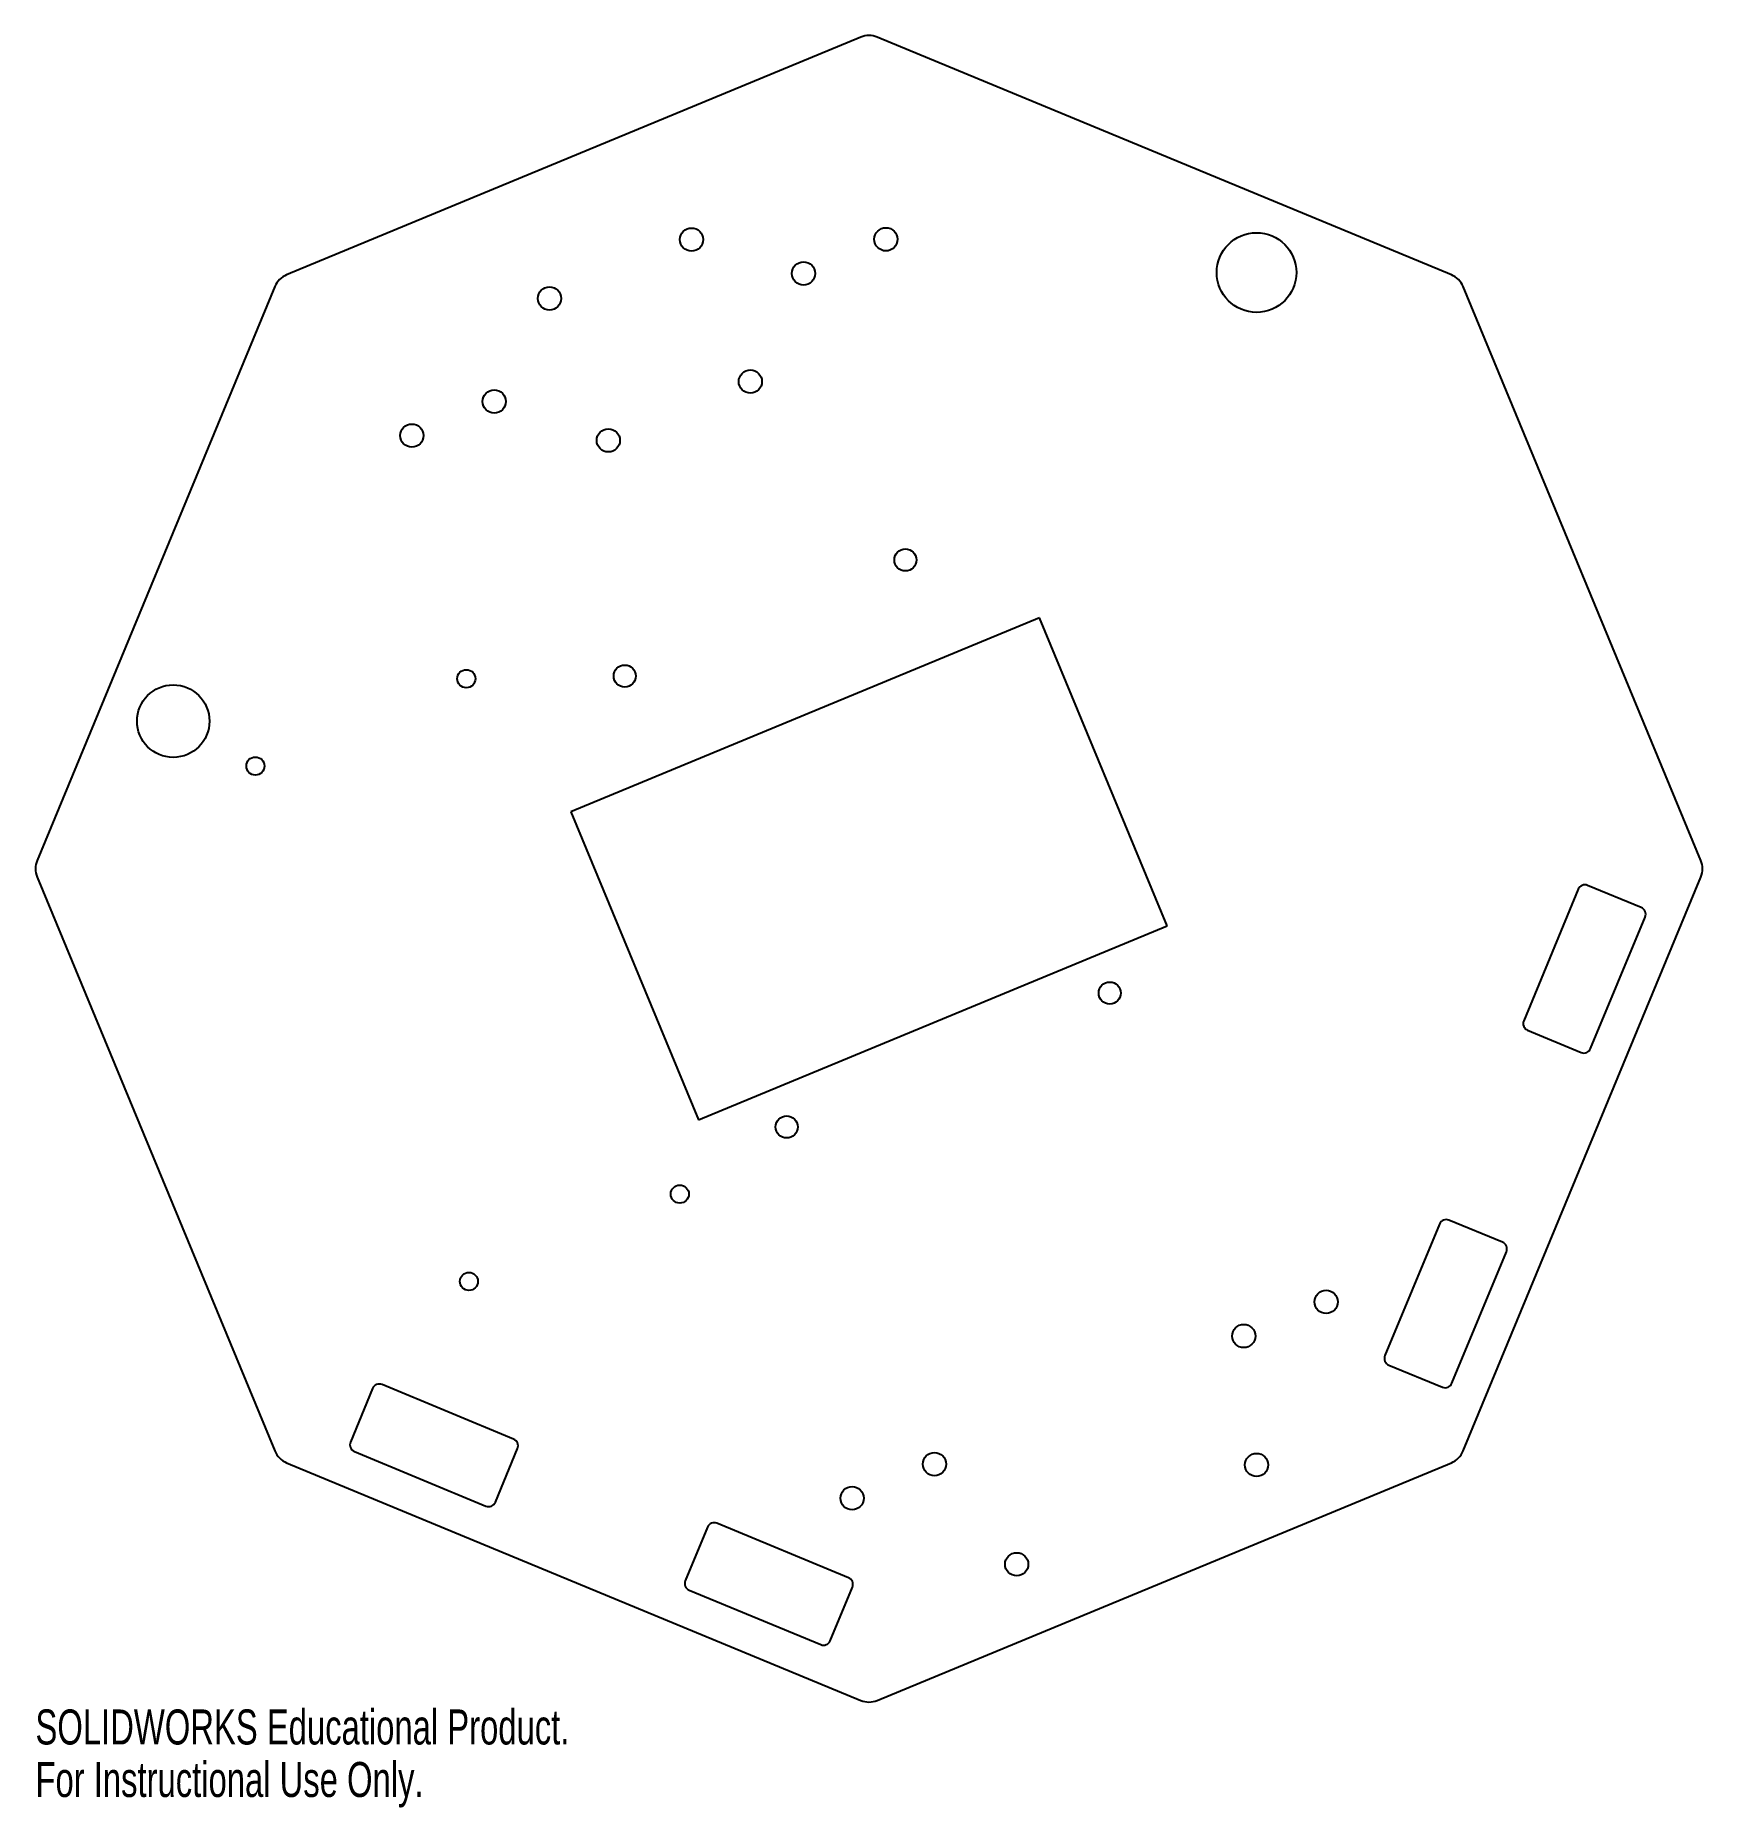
# Model space of a CAD drawing. Header units: inches. Extents: x -4.53 to 4.53, y -5.1 to 4.53.
import ezdxf

# ---------------------------------------------------------------- set-up
doc = ezdxf.new("R2010")
doc.units = ezdxf.units.IN
doc.header["$MEASUREMENT"] = 0
doc.styles.add('SLDTEXTSTYLE0', font='TXT', dxfattribs={"width": 0.7})

msp = doc.modelspace()

# ---------------------------------------------------------------- linework, layer by layer
at = {"color": 7, "linetype": 'Continuous', "lineweight": 25}
for p, q in [((-0.0452, 4.5197), (-3.1639, 3.2278)), ((3.1639, 3.2278), (0.0452, 4.5197)), ((-3.2278, 3.1639), (-4.5197, 0.0452)), ((4.5197, 0.0452), (3.2278, 3.1639)), ((0.9265, 1.3639), (-1.6196, 0.3093)), ((1.6196, -0.3093), (0.9265, 1.3639)), ((-1.6196, 0.3093), (-0.9265, -1.3639)), ((-4.5197, -0.0452), (-3.2278, -3.1639)), ((3.2278, -3.1639), (4.5197, -0.0452)), ((4.1953, -0.2109), (3.9043, -0.0904)), ((3.8529, -0.1117), (3.5569, -0.8264)), ((3.9206, -0.977), (4.2166, -0.2624)), ((-0.9265, -1.3639), (1.6196, -0.3093)), ((3.5782, -0.8778), (3.8692, -0.9983)), ((3.4418, -2.03), (3.1509, -1.9095)), ((3.0994, -1.9308), (2.8034, -2.6454)), ((3.1671, -2.7961), (3.4632, -2.0814)), ((2.8247, -2.6969), (3.1157, -2.8174)), ((-2.6969, -2.8247), (-2.8174, -3.1157)), ((-1.9308, -3.0994), (-2.6454, -2.8034)), ((-2.7961, -3.1671), (-2.0814, -3.4632)), ((-2.03, -3.4418), (-1.9095, -3.1509)), ((-3.1639, -3.2278), (-0.0452, -4.5197)), ((0.0452, -4.5197), (3.1639, -3.2278)), ((-0.1117, -3.8529), (-0.8264, -3.5569)), ((-0.8778, -3.5782), (-0.9983, -3.8692)), ((-0.977, -3.9206), (-0.2624, -4.2166)), ((-0.2109, -4.1953), (-0.0904, -3.9043))]:
    msp.add_line(p, q, dxfattribs=at)
for centre, radius in [((-0.9642, 3.4191), 0.063), ((0.0917, 3.4207), 0.063), ((2.1055, 3.2401), 0.2165), ((-0.3557, 3.2353), 0.063), ((-1.7358, 3.0995), 0.063), ((-0.6446, 2.6475), 0.063), ((-2.0362, 2.5393), 0.063), ((-2.4836, 2.354), 0.063), ((-1.4162, 2.3279), 0.063), ((0.1977, 1.6784), 0.06), ((-2.1879, 1.0327), 0.0492), ((-1.3267, 1.047), 0.06), ((-3.7799, 0.8023), 0.1969), ((-3.3337, 0.5581), 0.0492), ((1.3082, -0.6758), 0.06), ((-0.4472, -1.4029), 0.06), ((-1.0278, -1.7681), 0.0492), ((-2.1736, -2.2427), 0.0492), ((2.4836, -2.354), 0.063), ((2.0362, -2.5393), 0.063), ((0.3557, -3.2353), 0.063), ((2.1055, -3.2401), 0.063), ((-0.0917, -3.4207), 0.063), ((0.8023, -3.7799), 0.063)]:
    msp.add_circle(centre, radius, dxfattribs=at)
for centre, radius, start, end in [((0, 4.4105), 0.1181, 67.5, 112.5), ((-3.1187, 3.1187), 0.1181, 112.5, 157.5), ((3.1187, 3.1187), 0.1181, 22.5, 67.5), ((-4.4105, 0), 0.1181, 157.5, 202.5), ((4.4105, 0), 0.1181, 337.5, 22.5), ((3.8893, -0.1268), 0.0394, 67.5, 157.5), ((4.1803, -0.2473), 0.0394, 337.5, 67.5), ((3.5933, -0.8414), 0.0394, 157.5, 247.5), ((3.8842, -0.962), 0.0394, 247.5, 337.5), ((3.1358, -1.9458), 0.0394, 67.5, 157.5), ((3.4268, -2.0664), 0.0394, 337.5, 67.5), ((2.8398, -2.6605), 0.0394, 157.5, 247.5), ((-2.6605, -2.8398), 0.0394, 67.5, 157.5), ((3.1308, -2.781), 0.0394, 247.5, 337.5), ((-3.1187, -3.1187), 0.1181, 202.5, 247.5), ((-2.781, -3.1308), 0.0394, 157.5, 247.5), ((-1.9458, -3.1358), 0.0394, 337.5, 67.5), ((3.1187, -3.1187), 0.1181, 292.5, 337.5), ((-2.0664, -3.4268), 0.0394, 247.5, 337.5), ((-0.8414, -3.5933), 0.0394, 67.5, 157.5), ((-0.962, -3.8842), 0.0394, 157.5, 247.5), ((-0.1268, -3.8893), 0.0394, 337.5, 67.5), ((-0.2473, -4.1803), 0.0394, 247.5, 337.5), ((0, -4.4105), 0.1181, 247.5, 292.5)]:
    msp.add_arc(centre, radius, start, end, dxfattribs=at)

# ---------------------------------------------------------------- texts
at = {"color": 7, "linetype": 'Continuous', "char_height": 0.1903, "attachment_point": 1, "style": 'SLDTEXTSTYLE0'}
for s, insert in [('SOLIDWORKS Educational Product.', (-4.5286, -4.5688)), ('For Instructional Use Only.', (-4.5286, -4.8542))]:
    msp.add_mtext(s, dxfattribs=dict(at, insert=insert))

doc.saveas('drawing.dxf')
